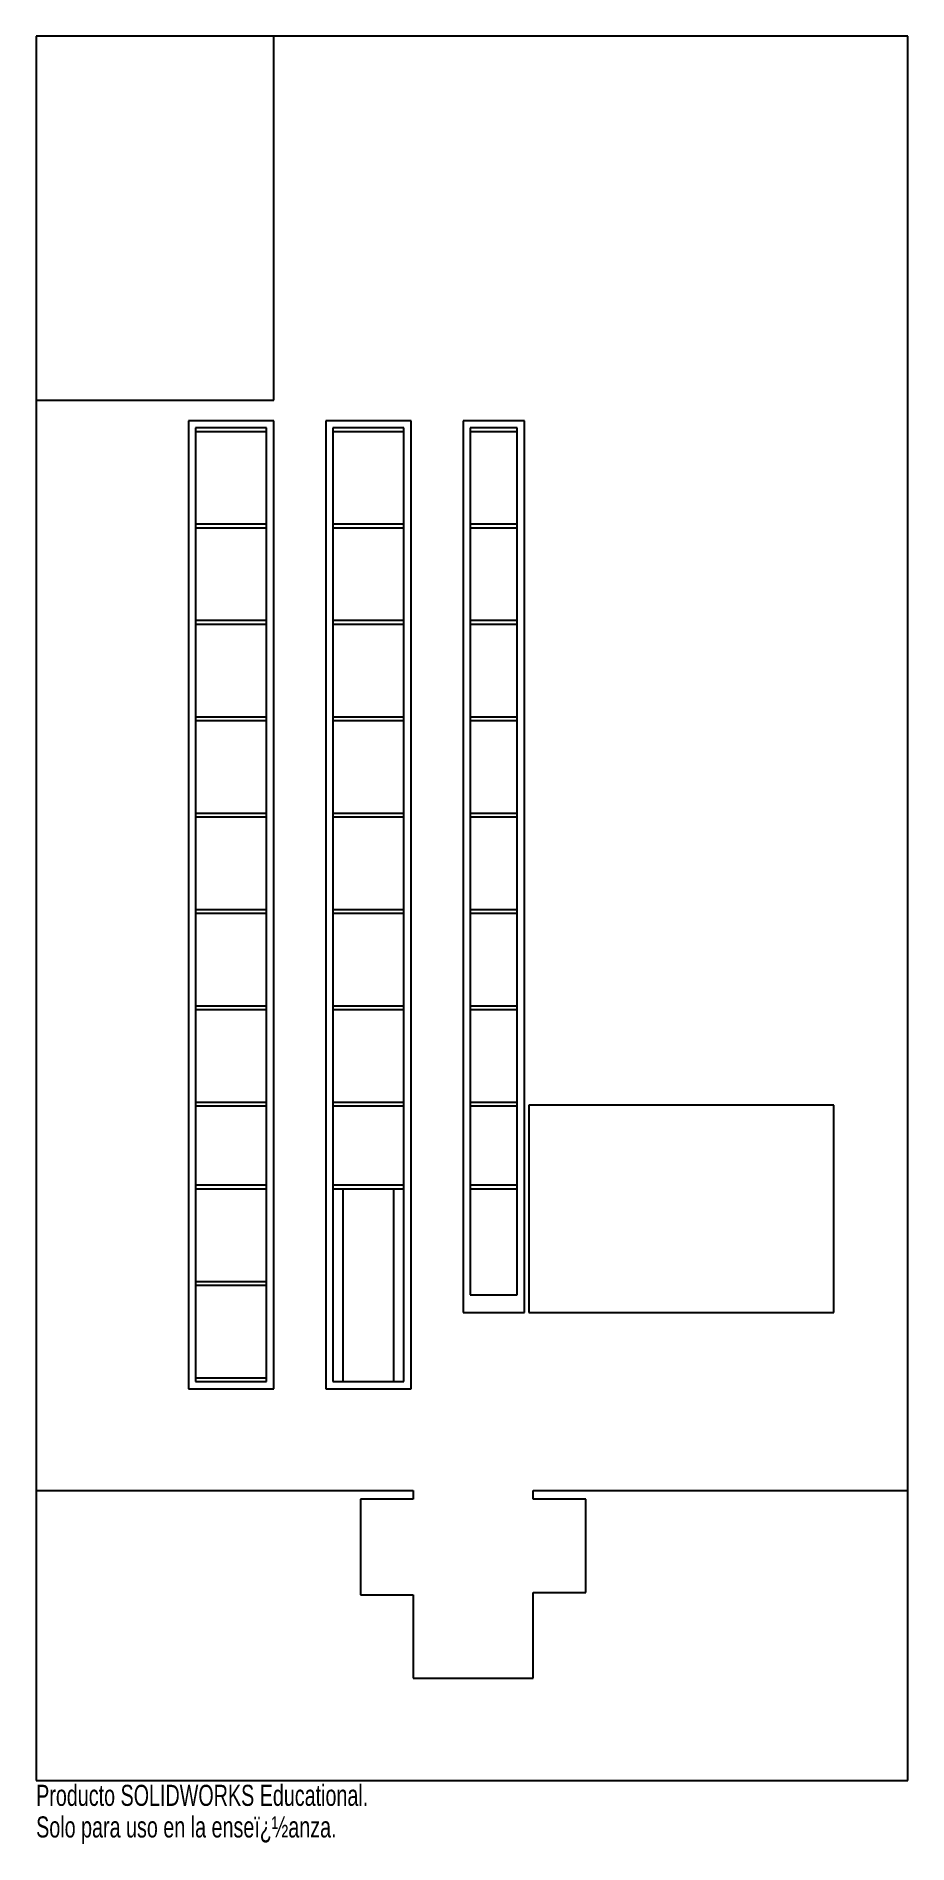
# Model space of a CAD drawing. Header units: centimetres. Extents: x -14.9 to 5.1, y -16.4 to 25.1.
import ezdxf

# ---------------------------------------------------------------- set-up
doc = ezdxf.new("R2010")
doc.units = ezdxf.units.CM
doc.styles.add('SLDTEXTSTYLE0', font='TXT', dxfattribs={"width": 0.7})

msp = doc.modelspace()

# ---------------------------------------------------------------- linework, layer by layer
at = {"color": 7, "linetype": 'Continuous', "lineweight": 25}
for p, q in [((5.072, 25.092), (-14.928, 25.092)), ((-14.928, 25.092), (-14.928, -14.908)), ((-9.478, 16.743), (-9.478, 25.092)), ((5.072, -14.908), (5.072, 25.092)), ((-14.928, 16.743), (-9.478, 16.743)), ((-11.434, 16.273), (-11.434, -5.927)), ((-9.474, 16.273), (-11.434, 16.273)), ((-9.474, -5.927), (-9.474, 16.273)), ((-8.284, 16.273), (-8.284, -5.927)), ((-6.324, 16.273), (-8.284, 16.273)), ((-6.324, -5.927), (-6.324, 16.273)), ((-3.724, 16.273), (-5.134, 16.273)), ((-5.134, 16.273), (-5.134, -4.177)), ((-3.724, -4.177), (-3.724, 16.273)), ((-9.639, 16.108), (-11.269, 16.108)), ((-11.269, 16.108), (-11.269, -5.762)), ((-11.269, 16.028), (-9.639, 16.028)), ((-9.639, -5.762), (-9.639, 16.108)), ((-6.489, 16.108), (-8.119, 16.108)), ((-8.119, 16.108), (-8.119, -5.762)), ((-8.119, 16.028), (-6.489, 16.028)), ((-6.489, -5.762), (-6.489, 16.108)), ((-3.889, 16.108), (-4.969, 16.108)), ((-4.969, 16.108), (-4.969, -3.777)), ((-4.969, 16.028), (-3.889, 16.028)), ((-3.889, -3.777), (-3.889, 16.108)), ((-9.639, 13.898), (-11.269, 13.898)), ((-11.269, 13.818), (-9.639, 13.818)), ((-6.489, 13.898), (-8.119, 13.898)), ((-8.119, 13.818), (-6.489, 13.818)), ((-3.889, 13.898), (-4.969, 13.898)), ((-4.969, 13.818), (-3.889, 13.818)), ((-9.639, 11.688), (-11.269, 11.688)), ((-11.269, 11.608), (-9.639, 11.608)), ((-6.489, 11.688), (-8.119, 11.688)), ((-8.119, 11.608), (-6.489, 11.608)), ((-3.889, 11.688), (-4.969, 11.688)), ((-4.969, 11.608), (-3.889, 11.608)), ((-9.639, 9.478), (-11.269, 9.478)), ((-11.269, 9.398), (-9.639, 9.398)), ((-6.489, 9.478), (-8.119, 9.478)), ((-8.119, 9.398), (-6.489, 9.398)), ((-3.889, 9.478), (-4.969, 9.478)), ((-4.969, 9.398), (-3.889, 9.398)), ((-9.639, 7.268), (-11.269, 7.268)), ((-11.269, 7.188), (-9.639, 7.188)), ((-6.489, 7.268), (-8.119, 7.268)), ((-8.119, 7.188), (-6.489, 7.188)), ((-3.889, 7.268), (-4.969, 7.268)), ((-4.969, 7.188), (-3.889, 7.188)), ((-9.639, 5.058), (-11.269, 5.058)), ((-11.269, 4.978), (-9.639, 4.978)), ((-6.489, 5.058), (-8.119, 5.058)), ((-8.119, 4.978), (-6.489, 4.978)), ((-3.889, 5.058), (-4.969, 5.058)), ((-4.969, 4.978), (-3.889, 4.978)), ((-9.639, 2.848), (-11.269, 2.848)), ((-11.269, 2.768), (-9.639, 2.768)), ((-6.489, 2.848), (-8.119, 2.848)), ((-8.119, 2.768), (-6.489, 2.768)), ((-3.889, 2.848), (-4.969, 2.848)), ((-4.969, 2.768), (-3.889, 2.768)), ((-9.639, 0.638), (-11.269, 0.638)), ((-11.269, 0.558), (-9.639, 0.558)), ((-6.489, 0.638), (-8.119, 0.638)), ((-8.119, 0.558), (-6.489, 0.558)), ((-3.889, 0.638), (-4.969, 0.638)), ((-4.969, 0.558), (-3.889, 0.558)), ((-3.624, 0.573), (-3.624, -4.177)), ((3.376, 0.573), (-3.624, 0.573)), ((3.376, -4.177), (3.376, 0.573)), ((-9.639, -1.262), (-11.269, -1.262)), ((-11.269, -1.342), (-9.639, -1.342)), ((-6.489, -1.262), (-8.119, -1.262)), ((-8.119, -1.342), (-6.489, -1.342)), ((-7.884, -5.762), (-7.884, -1.342)), ((-6.724, -5.762), (-6.724, -1.342)), ((-3.889, -1.262), (-4.969, -1.262)), ((-4.969, -1.342), (-3.889, -1.342)), ((-9.639, -3.472), (-11.269, -3.472)), ((-11.269, -3.552), (-9.639, -3.552)), ((-4.969, -3.777), (-3.889, -3.777)), ((-5.134, -4.177), (-3.724, -4.177)), ((-3.624, -4.177), (3.376, -4.177)), ((-9.639, -5.682), (-11.269, -5.682)), ((-11.269, -5.762), (-9.639, -5.762)), ((-8.119, -5.762), (-6.489, -5.762)), ((-11.434, -5.927), (-9.474, -5.927)), ((-8.284, -5.927), (-6.324, -5.927)), ((-14.928, -8.257), (-6.279, -8.257)), ((-6.279, -8.257), (-6.279, -8.457)), ((-3.523, -8.257), (5.072, -8.257)), ((-3.523, -8.457), (-3.523, -8.257)), ((-6.279, -8.457), (-7.486, -8.457)), ((-7.486, -8.457), (-7.486, -10.657)), ((-2.313, -8.457), (-3.523, -8.457)), ((-2.313, -10.603), (-2.313, -8.457)), ((-7.486, -10.657), (-6.279, -10.657)), ((-6.279, -10.657), (-6.279, -12.568)), ((-3.523, -12.568), (-3.523, -10.603)), ((-3.523, -10.603), (-2.313, -10.603)), ((-6.279, -12.568), (-3.523, -12.568)), ((-14.928, -14.908), (5.072, -14.908))]:
    msp.add_line(p, q, dxfattribs=at)

# ---------------------------------------------------------------- texts
at = {"color": 7, "linetype": 'Continuous', "char_height": 0.48336, "attachment_point": 1, "style": 'SLDTEXTSTYLE0'}
for s, insert in [('Producto SOLIDWORKS Educational.', (-14.928, -15.01)), ('Solo para uso en la enseï¿½anza.', (-14.928, -15.735))]:
    msp.add_mtext(s, dxfattribs=dict(at, insert=insert))

doc.saveas('drawing.dxf')
